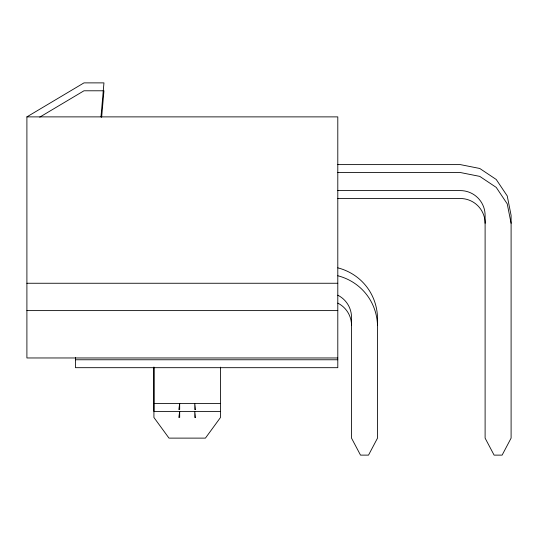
<?xml version="1.0" encoding="UTF-8"?>
<svg xmlns="http://www.w3.org/2000/svg" width="538" height="538" viewBox="0 0 538 538"><rect width="100%" height="100%" fill="white"/><g stroke="black" fill="none" stroke-linecap="round" stroke-linejoin="round"><path stroke-width="0.81" d="M100.983 116.881L103.955 82.879L83.982 82.879L26.9 116.881L26.9 357.965L337.797 357.965M101.635 117.331L103.955 90.787L83.982 90.787L39.745 117.143M26.9 116.881L337.797 116.881L337.797 367.683L75.475 367.683L75.475 357.34M337.797 164.608L460.333 164.608L479.761 168.475L496.231 179.477L507.233 195.946L511.1 215.375L511.1 438.12L502.115 455.121L494.099 455.121L485.108 438.12L485.108 215.375A24.775 24.775 0 0 0 460.333 190.6L337.797 190.6M337.797 172.523L460.333 172.523L479.761 176.383L496.231 187.392L507.233 203.862L511.1 223.283M337.797 198.509L460.333 198.509A24.775 24.775 0 0 1 485.108 223.283M26.9 283.257L337.797 283.257M26.9 310.608L337.797 310.608M75.475 359.767L337.797 359.767M153.922 403.493L220.493 403.493M220.493 411.402L153.922 411.402L153.922 367.151L153.922 417.475L168.993 438.12L205.422 438.12L220.493 417.475L220.493 367.151M337.797 267.837C360.857 273.802 376.708 293.58 377.508 317.386L377.508 438.12L368.523 455.121L360.507 455.121L351.522 438.12L351.522 317.386A24.775 24.775 0 0 0 337.797 295.214M337.797 275.752C360.857 281.717 376.708 301.495 377.508 325.302M337.797 303.129A24.775 24.775 0 0 1 351.522 325.302M179.679 403.493L178.838 409.559L179.679 409.559L179.679 403.493M179.679 411.402L178.838 417.475L179.679 417.475L179.679 411.402M195.576 409.559L194.736 409.559L194.736 403.493L195.576 409.559M195.576 417.475L194.736 417.475L194.736 411.402L195.576 417.475"/></g></svg>
